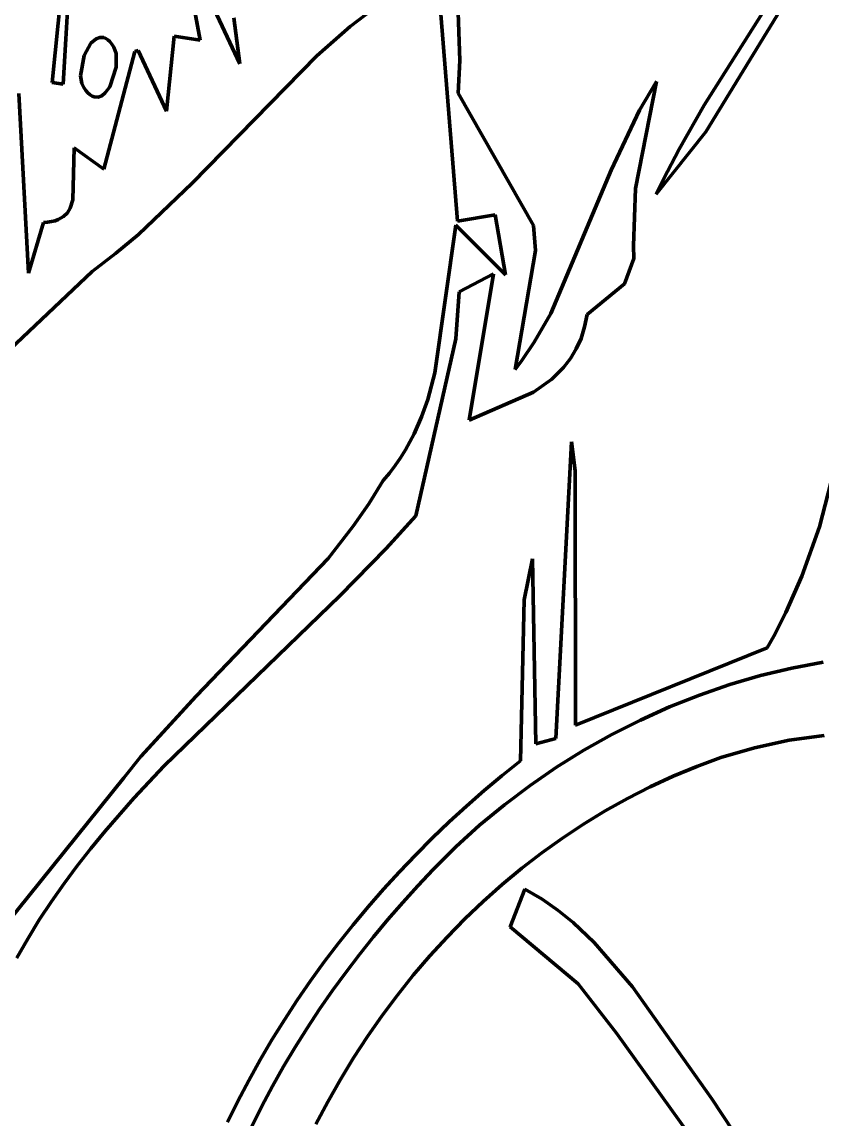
# Model space of a CAD drawing. Header units: millimetres. Extents: x 0 to 11.1, y 0 to 17.3.
# Drawn here: x 6.107 to 6.668, y 7.804 to 8.573 of the extents above; entities that cross this region are included whole.
import ezdxf

# ---------------------------------------------------------------- set-up
doc = ezdxf.new("R2010")
doc.units = ezdxf.units.MM
doc.layers.add('color#010101ff', color=7, linetype='CONTINUOUS', lineweight=100)
doc.layers.add('color#ffffffff', color=7, linetype='CONTINUOUS', lineweight=100)

msp = doc.modelspace()

# ---------------------------------------------------------------- linework, layer by layer
at = {"layer": 'color#010101ff'}
for p, q in [((6.72846, 8.72887), (6.58629, 8.4962)), ((6.14423, 8.67206), (6.13572, 8.52968)), ((6.12818, 8.53074), (6.14149, 8.66259)), ((6.58513, 8.51494), (6.66751, 8.64563)), ((6.41053, 8.63915), (6.41375, 8.54616)), ((6.23182, 8.56037), (6.22263, 8.61033)), ((6.22892, 8.60909), (6.25967, 8.54379)), ((6.4122, 8.43349), (6.39878, 8.6011)), ((6.35344, 8.58257), (6.33699, 8.56987)), ((6.25967, 8.54379), (6.25529, 8.57605)), ((6.33699, 8.56987), (6.3135, 8.54946)), ((6.15044, 8.5497), (6.15521, 8.55824)), ((6.15521, 8.55824), (6.15886, 8.56142)), ((6.15886, 8.56142), (6.1615, 8.56237)), ((6.1615, 8.56237), (6.16425, 8.56218)), ((6.16425, 8.56218), (6.16565, 8.5616)), ((6.16565, 8.5616), (6.16705, 8.56068)), ((6.16705, 8.56068), (6.16845, 8.55939)), ((6.16845, 8.55939), (6.16985, 8.5577)), ((6.20827, 8.51056), (6.21357, 8.56312)), ((6.21357, 8.56312), (6.23182, 8.56037)), ((6.16438, 8.47008), (6.18606, 8.55235)), ((6.16985, 8.5577), (6.17123, 8.55561)), ((6.17123, 8.55561), (6.17295, 8.5511)), ((6.17295, 8.5511), (6.17304, 8.54139)), ((6.18606, 8.55235), (6.18842, 8.55314)), ((6.18842, 8.55314), (6.20827, 8.51056)), ((6.1479, 8.53541), (6.15044, 8.5497)), ((6.3135, 8.54946), (6.22609, 8.46018)), ((6.41375, 8.54616), (6.41261, 8.52334)), ((6.14881, 8.53006), (6.1479, 8.53541)), ((6.17304, 8.54139), (6.1685, 8.52771)), ((6.13572, 8.52968), (6.12818, 8.53074)), ((6.15021, 8.52718), (6.14881, 8.53006)), ((6.15168, 8.5251), (6.15021, 8.52718)), ((6.1685, 8.52771), (6.1653, 8.52341)), ((6.55153, 8.53149), (6.53694, 8.45638)), ((6.53964, 8.51143), (6.55153, 8.53149)), ((6.10463, 8.52305), (6.11149, 8.39713)), ((6.15315, 8.52344), (6.15168, 8.5251)), ((6.15461, 8.52217), (6.15315, 8.52344)), ((6.15605, 8.52126), (6.15461, 8.52217)), ((6.15747, 8.5207), (6.15605, 8.52126)), ((6.16024, 8.52054), (6.15747, 8.5207)), ((6.16287, 8.5215), (6.16024, 8.52054)), ((6.1653, 8.52341), (6.16287, 8.5215)), ((6.41261, 8.52334), (6.46548, 8.43045)), ((6.56745, 8.4841), (6.58513, 8.51494)), ((6.5199, 8.4692), (6.53964, 8.51143)), ((6.58629, 8.4962), (6.55146, 8.45241)), ((6.14267, 8.44846), (6.14357, 8.48501)), ((6.14357, 8.48501), (6.16438, 8.47008)), ((6.55656, 8.46309), (6.56745, 8.4841)), ((6.47747, 8.36889), (6.5199, 8.4692)), ((6.22609, 8.46018), (6.18848, 8.42423)), ((6.55146, 8.45241), (6.55656, 8.46309)), ((6.53694, 8.45638), (6.53556, 8.41617)), ((6.13873, 8.43949), (6.14078, 8.44275)), ((6.14078, 8.44275), (6.14267, 8.44846)), ((6.13226, 8.43468), (6.13593, 8.43677)), ((6.13593, 8.43677), (6.13873, 8.43949)), ((6.43848, 8.43795), (6.4122, 8.43349)), ((6.44576, 8.39604), (6.43848, 8.43795)), ((6.11149, 8.39713), (6.1219, 8.43267)), ((6.1219, 8.43267), (6.1249, 8.43287)), ((6.1249, 8.43287), (6.12762, 8.43328)), ((6.12762, 8.43328), (6.13007, 8.43389)), ((6.13007, 8.43389), (6.13226, 8.43468)), ((6.39624, 8.3273), (6.41101, 8.43085)), ((6.41101, 8.43085), (6.44576, 8.39604)), ((6.46548, 8.43045), (6.46676, 8.41305)), ((6.18848, 8.42423), (6.17258, 8.41082)), ((6.46676, 8.41305), (6.4525, 8.32958)), ((6.53556, 8.41617), (6.53565, 8.40745)), ((6.17258, 8.41082), (6.156, 8.39817)), ((6.53565, 8.40745), (6.52915, 8.38972)), ((6.156, 8.39817), (6.09403, 8.33935)), ((6.43746, 8.39657), (6.41335, 8.3841)), ((6.4203, 8.29415), (6.43746, 8.39657)), ((6.52915, 8.38972), (6.50294, 8.36819)), ((6.66578, 8.21943), (6.70967, 8.38981)), ((6.41335, 8.3841), (6.4109, 8.35101)), ((6.4659, 8.34874), (6.47747, 8.36889)), ((6.50294, 8.36819), (6.50128, 8.35941)), ((6.50128, 8.35941), (6.49875, 8.35135)), ((6.4109, 8.35101), (6.38307, 8.227)), ((6.49875, 8.35135), (6.4954, 8.34398)), ((6.4572, 8.33584), (6.4659, 8.34874)), ((6.4954, 8.34398), (6.4913, 8.33725)), ((6.4525, 8.32958), (6.4572, 8.33584)), ((6.4913, 8.33725), (6.48653, 8.33111)), ((6.39125, 8.30854), (6.39624, 8.3273)), ((6.48653, 8.33111), (6.47825, 8.32293)), ((6.47825, 8.32293), (6.46547, 8.31369)), ((6.46547, 8.31369), (6.4203, 8.29415)), ((6.387, 8.2964), (6.39125, 8.30854)), ((6.38188, 8.28461), (6.387, 8.2964)), ((6.37577, 8.27323), (6.38188, 8.28461)), ((6.48102, 8.07106), (6.49209, 8.27891)), ((6.49209, 8.27891), (6.49469, 8.25852)), ((6.36854, 8.26231), (6.3723, 8.2677)), ((6.3723, 8.2677), (6.37577, 8.27323)), ((6.36447, 8.25704), (6.36854, 8.26231)), ((6.49469, 8.25852), (6.49495, 8.08033)), ((6.35, 8.23546), (6.36008, 8.2519)), ((6.36008, 8.2519), (6.36447, 8.25704)), ((6.33911, 8.2197), (6.35, 8.23546)), ((6.32151, 8.19714), (6.33911, 8.2197)), ((6.38307, 8.227), (6.36221, 8.20425)), ((6.65342, 8.18466), (6.66578, 8.21943)), ((6.36221, 8.20425), (6.32959, 8.17108)), ((6.22907, 8.10059), (6.32151, 8.19714)), ((6.45883, 8.16813), (6.46463, 8.19695)), ((6.46463, 8.19695), (6.46713, 8.06718)), ((6.64228, 8.15928), (6.65342, 8.18466)), ((6.32959, 8.17108), (6.20661, 8.05176)), ((6.45623, 8.05535), (6.45883, 8.16813)), ((6.63378, 8.14276), (6.64228, 8.15928)), ((6.62917, 8.13463), (6.63378, 8.14276)), ((6.49495, 8.08033), (6.62917, 8.13463)), ((6.64637, 8.12032), (6.62452, 8.11506)), ((6.66847, 8.12453), (6.64637, 8.12032)), ((6.62452, 8.11506), (6.60295, 8.10876)), ((6.60295, 8.10876), (6.5817, 8.10146)), ((6.19026, 8.05838), (6.22907, 8.10059)), ((6.5817, 8.10146), (6.5608, 8.09318)), ((6.5608, 8.09318), (6.5403, 8.08395)), ((6.5403, 8.08395), (6.52023, 8.0738)), ((6.52023, 8.0738), (6.50064, 8.06276)), ((6.46713, 8.06718), (6.48102, 8.07106)), ((6.62021, 8.06453), (6.6445, 8.06975)), ((6.6445, 8.06975), (6.66925, 8.07312)), ((6.1782, 8.04353), (6.19026, 8.05838)), ((6.50064, 8.06276), (6.48155, 8.05085)), ((6.59667, 8.05767), (6.62021, 8.06453)), ((6.20661, 8.05176), (6.18539, 8.02915)), ((6.44343, 8.04507), (6.45623, 8.05535)), ((6.48155, 8.05085), (6.463, 8.0381)), ((6.5633, 8.0446), (6.57982, 8.05146)), ((6.57982, 8.05146), (6.59667, 8.05767)), ((6.06672, 7.90473), (6.1782, 8.04353)), ((6.43085, 8.03451), (6.44343, 8.04507)), ((6.54709, 8.03711), (6.5633, 8.0446)), ((6.463, 8.0381), (6.44504, 8.02454)), ((6.53122, 8.02901), (6.54709, 8.03711)), ((6.18539, 8.02915), (6.16502, 8.00589)), ((6.41849, 8.02367), (6.43085, 8.03451)), ((6.51568, 8.02032), (6.53122, 8.02901)), ((6.40637, 8.01256), (6.41849, 8.02367)), ((6.44504, 8.02454), (6.42769, 8.01019)), ((6.5005, 8.01106), (6.51568, 8.02032)), ((6.39449, 8.00118), (6.40637, 8.01256)), ((6.16502, 8.00589), (6.15521, 7.99397)), ((6.42769, 8.01019), (6.41101, 7.99509)), ((6.48568, 8.00125), (6.5005, 8.01106)), ((6.38287, 7.98954), (6.39449, 8.00118)), ((6.47123, 7.9909), (6.48568, 8.00125)), ((6.15521, 7.99397), (6.14568, 7.98183)), ((6.37149, 7.97764), (6.38287, 7.98954)), ((6.41101, 7.99509), (6.39502, 7.97926)), ((6.45715, 7.98004), (6.47123, 7.9909)), ((6.14568, 7.98183), (6.13647, 7.96945)), ((6.36039, 7.96549), (6.37149, 7.97764)), ((6.39502, 7.97926), (6.38427, 7.96783)), ((6.44347, 7.96868), (6.45715, 7.98004)), ((6.13647, 7.96945), (6.12759, 7.95681)), ((6.38427, 7.96783), (6.37373, 7.95615)), ((6.43018, 7.95685), (6.44347, 7.96868)), ((6.34956, 7.95309), (6.36039, 7.96549)), ((6.45945, 7.96539), (6.44911, 7.93897)), ((6.47139, 7.95835), (6.45945, 7.96539)), ((6.48262, 7.95052), (6.47139, 7.95835)), ((6.12759, 7.95681), (6.11907, 7.9439)), ((6.33901, 7.94045), (6.34956, 7.95309)), ((6.37373, 7.95615), (6.36341, 7.94423)), ((6.4173, 7.94456), (6.43018, 7.95685)), ((6.49321, 7.94198), (6.48262, 7.95052)), ((6.11907, 7.9439), (6.11093, 7.93069)), ((6.36341, 7.94423), (6.35332, 7.93208)), ((6.40484, 7.93183), (6.4173, 7.94456)), ((6.32876, 7.92758), (6.33901, 7.94045)), ((6.44911, 7.93897), (6.49662, 7.899)), ((6.50804, 7.928), (6.49321, 7.94198)), ((6.11093, 7.93069), (6.1032, 7.91717)), ((6.3188, 7.91448), (6.32876, 7.92758)), ((6.35332, 7.93208), (6.34348, 7.9197)), ((6.3928, 7.91867), (6.40484, 7.93183)), ((6.53471, 7.89687), (6.50804, 7.928)), ((6.34348, 7.9197), (6.33389, 7.90711)), ((6.30915, 7.90116), (6.3188, 7.91448)), ((6.3812, 7.90512), (6.3928, 7.91867)), ((6.33389, 7.90711), (6.32457, 7.8943)), ((6.37004, 7.89119), (6.3812, 7.90512)), ((6.29982, 7.88762), (6.30915, 7.90116)), ((6.49662, 7.899), (6.52362, 7.86444)), ((6.5904, 7.81851), (6.53471, 7.89687)), ((6.32457, 7.8943), (6.31553, 7.88128)), ((6.35934, 7.87689), (6.37004, 7.89119)), ((6.29082, 7.87386), (6.29982, 7.88762)), ((6.31553, 7.88128), (6.30678, 7.86806)), ((6.28214, 7.85991), (6.29082, 7.87386)), ((6.3491, 7.86225), (6.35934, 7.87689)), ((6.30678, 7.86806), (6.29834, 7.85464)), ((6.27381, 7.84575), (6.28214, 7.85991)), ((6.33934, 7.84729), (6.3491, 7.86225)), ((6.52362, 7.86444), (6.57477, 7.79324)), ((6.29834, 7.85464), (6.29022, 7.84104)), ((6.26582, 7.83139), (6.27381, 7.84575)), ((6.33005, 7.83202), (6.33934, 7.84729)), ((6.29022, 7.84104), (6.28243, 7.82726)), ((6.2582, 7.81685), (6.26582, 7.83139)), ((6.32126, 7.81646), (6.33005, 7.83202)), ((6.28243, 7.82726), (6.27499, 7.8133)), ((6.25093, 7.80212), (6.2582, 7.81685)), ((6.27499, 7.8133), (6.2679, 7.79916)), ((6.31298, 7.80063), (6.32126, 7.81646)), ((6.65516, 7.72078), (6.5904, 7.81851))]:
    msp.add_line(p, q, dxfattribs=at)
at = {"layer": 'color#ffffffff'}
for p, q in [((6.58629, 8.4962), (6.72846, 8.72887)), ((6.13572, 8.52968), (6.14423, 8.67206)), ((6.14149, 8.66259), (6.12818, 8.53074)), ((6.66751, 8.64563), (6.58513, 8.51494)), ((6.41375, 8.54616), (6.41053, 8.63915)), ((6.22263, 8.61033), (6.23182, 8.56037)), ((6.25967, 8.54379), (6.22892, 8.60909)), ((6.39878, 8.6011), (6.4122, 8.43349)), ((6.33699, 8.56987), (6.35344, 8.58257)), ((6.25529, 8.57605), (6.25967, 8.54379)), ((6.3135, 8.54946), (6.33699, 8.56987)), ((6.15521, 8.55824), (6.15044, 8.5497)), ((6.15886, 8.56142), (6.15521, 8.55824)), ((6.1615, 8.56237), (6.15886, 8.56142)), ((6.16425, 8.56218), (6.1615, 8.56237)), ((6.16565, 8.5616), (6.16425, 8.56218)), ((6.16705, 8.56068), (6.16565, 8.5616)), ((6.16845, 8.55939), (6.16705, 8.56068)), ((6.16985, 8.5577), (6.16845, 8.55939)), ((6.21357, 8.56312), (6.20827, 8.51056)), ((6.23182, 8.56037), (6.21357, 8.56312)), ((6.18606, 8.55235), (6.16438, 8.47008)), ((6.17123, 8.55561), (6.16985, 8.5577)), ((6.17295, 8.5511), (6.17123, 8.55561)), ((6.17304, 8.54139), (6.17295, 8.5511)), ((6.18842, 8.55314), (6.18606, 8.55235)), ((6.20827, 8.51056), (6.18842, 8.55314)), ((6.15044, 8.5497), (6.1479, 8.53541)), ((6.22609, 8.46018), (6.3135, 8.54946)), ((6.41261, 8.52334), (6.41375, 8.54616)), ((6.1479, 8.53541), (6.14881, 8.53006)), ((6.1685, 8.52771), (6.17304, 8.54139)), ((6.12818, 8.53074), (6.13572, 8.52968)), ((6.14881, 8.53006), (6.15021, 8.52718)), ((6.15021, 8.52718), (6.15168, 8.5251)), ((6.1653, 8.52341), (6.1685, 8.52771)), ((6.53694, 8.45638), (6.55153, 8.53149)), ((6.55153, 8.53149), (6.53964, 8.51143)), ((6.11149, 8.39713), (6.10463, 8.52305)), ((6.15168, 8.5251), (6.15315, 8.52344)), ((6.15315, 8.52344), (6.15461, 8.52217)), ((6.15461, 8.52217), (6.15605, 8.52126)), ((6.15605, 8.52126), (6.15747, 8.5207)), ((6.15747, 8.5207), (6.16024, 8.52054)), ((6.16024, 8.52054), (6.16287, 8.5215)), ((6.16287, 8.5215), (6.1653, 8.52341)), ((6.46548, 8.43045), (6.41261, 8.52334)), ((6.58513, 8.51494), (6.56745, 8.4841)), ((6.53964, 8.51143), (6.5199, 8.4692)), ((6.55146, 8.45241), (6.58629, 8.4962)), ((6.14357, 8.48501), (6.14267, 8.44846)), ((6.16438, 8.47008), (6.14357, 8.48501)), ((6.56745, 8.4841), (6.55656, 8.46309)), ((6.5199, 8.4692), (6.47747, 8.36889)), ((6.18848, 8.42423), (6.22609, 8.46018)), ((6.55656, 8.46309), (6.55146, 8.45241)), ((6.53556, 8.41617), (6.53694, 8.45638)), ((6.14078, 8.44275), (6.13873, 8.43949)), ((6.14267, 8.44846), (6.14078, 8.44275)), ((6.13593, 8.43677), (6.13226, 8.43468)), ((6.13873, 8.43949), (6.13593, 8.43677)), ((6.4122, 8.43349), (6.43848, 8.43795)), ((6.43848, 8.43795), (6.44576, 8.39604)), ((6.1219, 8.43267), (6.11149, 8.39713)), ((6.1249, 8.43287), (6.1219, 8.43267)), ((6.12762, 8.43328), (6.1249, 8.43287)), ((6.13007, 8.43389), (6.12762, 8.43328)), ((6.13226, 8.43468), (6.13007, 8.43389)), ((6.41101, 8.43085), (6.39624, 8.3273)), ((6.44576, 8.39604), (6.41101, 8.43085)), ((6.46676, 8.41305), (6.46548, 8.43045)), ((6.17258, 8.41082), (6.18848, 8.42423)), ((6.4525, 8.32958), (6.46676, 8.41305)), ((6.53565, 8.40745), (6.53556, 8.41617)), ((6.156, 8.39817), (6.17258, 8.41082)), ((6.52915, 8.38972), (6.53565, 8.40745)), ((6.09403, 8.33935), (6.156, 8.39817)), ((6.41335, 8.3841), (6.43746, 8.39657)), ((6.43746, 8.39657), (6.4203, 8.29415)), ((6.50294, 8.36819), (6.52915, 8.38972)), ((6.70967, 8.38981), (6.66578, 8.21943)), ((6.4109, 8.35101), (6.41335, 8.3841)), ((6.47747, 8.36889), (6.4659, 8.34874)), ((6.50128, 8.35941), (6.50294, 8.36819)), ((6.49875, 8.35135), (6.50128, 8.35941)), ((6.38307, 8.227), (6.4109, 8.35101)), ((6.4954, 8.34398), (6.49875, 8.35135)), ((6.4659, 8.34874), (6.4572, 8.33584)), ((6.4913, 8.33725), (6.4954, 8.34398)), ((6.4572, 8.33584), (6.4525, 8.32958)), ((6.48653, 8.33111), (6.4913, 8.33725)), ((6.39624, 8.3273), (6.39125, 8.30854)), ((6.47825, 8.32293), (6.48653, 8.33111)), ((6.46547, 8.31369), (6.47825, 8.32293)), ((6.4203, 8.29415), (6.46547, 8.31369)), ((6.39125, 8.30854), (6.387, 8.2964)), ((6.387, 8.2964), (6.38188, 8.28461)), ((6.38188, 8.28461), (6.37577, 8.27323)), ((6.49209, 8.27891), (6.48102, 8.07106)), ((6.49469, 8.25852), (6.49209, 8.27891)), ((6.3723, 8.2677), (6.36854, 8.26231)), ((6.37577, 8.27323), (6.3723, 8.2677)), ((6.36854, 8.26231), (6.36447, 8.25704)), ((6.49495, 8.08033), (6.49469, 8.25852)), ((6.36008, 8.2519), (6.35, 8.23546)), ((6.36447, 8.25704), (6.36008, 8.2519)), ((6.35, 8.23546), (6.33911, 8.2197)), ((6.33911, 8.2197), (6.32151, 8.19714)), ((6.36221, 8.20425), (6.38307, 8.227)), ((6.66578, 8.21943), (6.65342, 8.18466)), ((6.32959, 8.17108), (6.36221, 8.20425)), ((6.32151, 8.19714), (6.22907, 8.10059)), ((6.46463, 8.19695), (6.45883, 8.16813)), ((6.46713, 8.06718), (6.46463, 8.19695)), ((6.65342, 8.18466), (6.64228, 8.15928)), ((6.20661, 8.05176), (6.32959, 8.17108)), ((6.45883, 8.16813), (6.45623, 8.05535)), ((6.64228, 8.15928), (6.63378, 8.14276)), ((6.63378, 8.14276), (6.62917, 8.13463)), ((6.62917, 8.13463), (6.49495, 8.08033)), ((6.62452, 8.11506), (6.64637, 8.12032)), ((6.64637, 8.12032), (6.66847, 8.12453)), ((6.60295, 8.10876), (6.62452, 8.11506)), ((6.5817, 8.10146), (6.60295, 8.10876)), ((6.22907, 8.10059), (6.19026, 8.05838)), ((6.5608, 8.09318), (6.5817, 8.10146)), ((6.5403, 8.08395), (6.5608, 8.09318)), ((6.52023, 8.0738), (6.5403, 8.08395)), ((6.50064, 8.06276), (6.52023, 8.0738)), ((6.48102, 8.07106), (6.46713, 8.06718)), ((6.6445, 8.06975), (6.62021, 8.06453)), ((6.66925, 8.07312), (6.6445, 8.06975)), ((6.19026, 8.05838), (6.1782, 8.04353)), ((6.48155, 8.05085), (6.50064, 8.06276)), ((6.62021, 8.06453), (6.59667, 8.05767)), ((6.18539, 8.02915), (6.20661, 8.05176)), ((6.45623, 8.05535), (6.44343, 8.04507)), ((6.463, 8.0381), (6.48155, 8.05085)), ((6.57982, 8.05146), (6.5633, 8.0446)), ((6.59667, 8.05767), (6.57982, 8.05146)), ((6.1782, 8.04353), (6.06672, 7.90473)), ((6.44343, 8.04507), (6.43085, 8.03451)), ((6.5633, 8.0446), (6.54709, 8.03711)), ((6.44504, 8.02454), (6.463, 8.0381)), ((6.54709, 8.03711), (6.53122, 8.02901)), ((6.16502, 8.00589), (6.18539, 8.02915)), ((6.43085, 8.03451), (6.41849, 8.02367)), ((6.53122, 8.02901), (6.51568, 8.02032)), ((6.41849, 8.02367), (6.40637, 8.01256)), ((6.42769, 8.01019), (6.44504, 8.02454)), ((6.51568, 8.02032), (6.5005, 8.01106)), ((6.40637, 8.01256), (6.39449, 8.00118)), ((6.15521, 7.99397), (6.16502, 8.00589)), ((6.41101, 7.99509), (6.42769, 8.01019)), ((6.5005, 8.01106), (6.48568, 8.00125)), ((6.39449, 8.00118), (6.38287, 7.98954)), ((6.48568, 8.00125), (6.47123, 7.9909)), ((6.14568, 7.98183), (6.15521, 7.99397)), ((6.38287, 7.98954), (6.37149, 7.97764)), ((6.39502, 7.97926), (6.41101, 7.99509)), ((6.47123, 7.9909), (6.45715, 7.98004)), ((6.13647, 7.96945), (6.14568, 7.98183)), ((6.37149, 7.97764), (6.36039, 7.96549)), ((6.38427, 7.96783), (6.39502, 7.97926)), ((6.45715, 7.98004), (6.44347, 7.96868)), ((6.12759, 7.95681), (6.13647, 7.96945)), ((6.37373, 7.95615), (6.38427, 7.96783)), ((6.44347, 7.96868), (6.43018, 7.95685)), ((6.36039, 7.96549), (6.34956, 7.95309)), ((6.44911, 7.93897), (6.45945, 7.96539)), ((6.45945, 7.96539), (6.47139, 7.95835)), ((6.47139, 7.95835), (6.48262, 7.95052)), ((6.11907, 7.9439), (6.12759, 7.95681)), ((6.34956, 7.95309), (6.33901, 7.94045)), ((6.36341, 7.94423), (6.37373, 7.95615)), ((6.43018, 7.95685), (6.4173, 7.94456)), ((6.48262, 7.95052), (6.49321, 7.94198)), ((6.11093, 7.93069), (6.11907, 7.9439)), ((6.35332, 7.93208), (6.36341, 7.94423)), ((6.4173, 7.94456), (6.40484, 7.93183)), ((6.33901, 7.94045), (6.32876, 7.92758)), ((6.49662, 7.899), (6.44911, 7.93897)), ((6.49321, 7.94198), (6.50804, 7.928)), ((6.1032, 7.91717), (6.11093, 7.93069)), ((6.32876, 7.92758), (6.3188, 7.91448)), ((6.34348, 7.9197), (6.35332, 7.93208)), ((6.40484, 7.93183), (6.3928, 7.91867)), ((6.50804, 7.928), (6.53471, 7.89687)), ((6.33389, 7.90711), (6.34348, 7.9197)), ((6.3188, 7.91448), (6.30915, 7.90116)), ((6.3928, 7.91867), (6.3812, 7.90512)), ((6.32457, 7.8943), (6.33389, 7.90711)), ((6.3812, 7.90512), (6.37004, 7.89119)), ((6.30915, 7.90116), (6.29982, 7.88762)), ((6.52362, 7.86444), (6.49662, 7.899)), ((6.53471, 7.89687), (6.5904, 7.81851)), ((6.31553, 7.88128), (6.32457, 7.8943)), ((6.37004, 7.89119), (6.35934, 7.87689)), ((6.29982, 7.88762), (6.29082, 7.87386)), ((6.30678, 7.86806), (6.31553, 7.88128)), ((6.29082, 7.87386), (6.28214, 7.85991)), ((6.35934, 7.87689), (6.3491, 7.86225)), ((6.29834, 7.85464), (6.30678, 7.86806)), ((6.28214, 7.85991), (6.27381, 7.84575)), ((6.3491, 7.86225), (6.33934, 7.84729)), ((6.57477, 7.79324), (6.52362, 7.86444)), ((6.29022, 7.84104), (6.29834, 7.85464)), ((6.27381, 7.84575), (6.26582, 7.83139)), ((6.33934, 7.84729), (6.33005, 7.83202)), ((6.28243, 7.82726), (6.29022, 7.84104)), ((6.26582, 7.83139), (6.2582, 7.81685)), ((6.33005, 7.83202), (6.32126, 7.81646)), ((6.27499, 7.8133), (6.28243, 7.82726)), ((6.2582, 7.81685), (6.25093, 7.80212)), ((6.2679, 7.79916), (6.27499, 7.8133)), ((6.32126, 7.81646), (6.31298, 7.80063)), ((6.5904, 7.81851), (6.65516, 7.72078))]:
    msp.add_line(p, q, dxfattribs=at)

doc.saveas('drawing.dxf')
